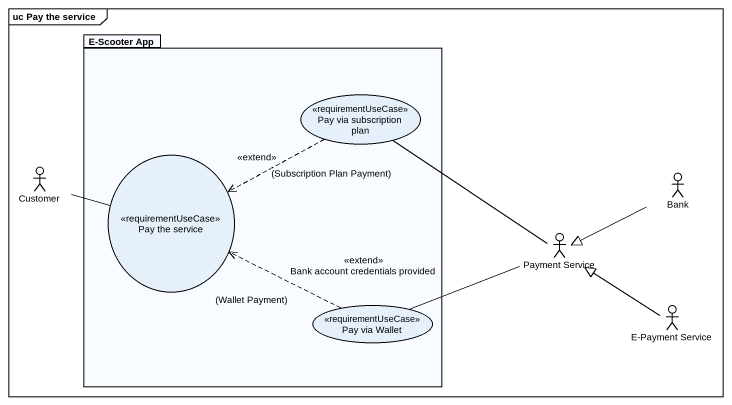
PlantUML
@startuml
mainframe uc Pay the service
package "E-Scooter App" as E_Scooter_App {
  usecase "Pay via subscription plan" as Pay_via_subscription_plan <<requirementUseCase>>
  usecase "Pay the service" as Pay_the_service <<requirementUseCase>>
  usecase "Pay via Wallet" as Pay_via_Wallet <<requirementUseCase>>
}
actor Customer
actor Bank
actor "Payment Service" as Payment_Service
actor "E-Payment Service" as E_Payment_Service
Pay_via_subscription_plan .left.> Pay_the_service : <<extend>>\n(Subscription Plan Payment)
Pay_the_service -left- Customer
Bank -left-|> Payment_Service
Payment_Service -up- Pay_via_subscription_plan
Pay_via_Wallet .left.> Pay_the_service : <<extend>> Bank account credentials provided\n(Wallet Payment)
Pay_via_Wallet -right- Payment_Service
E_Payment_Service -up-|> Payment_Service
@enduml
